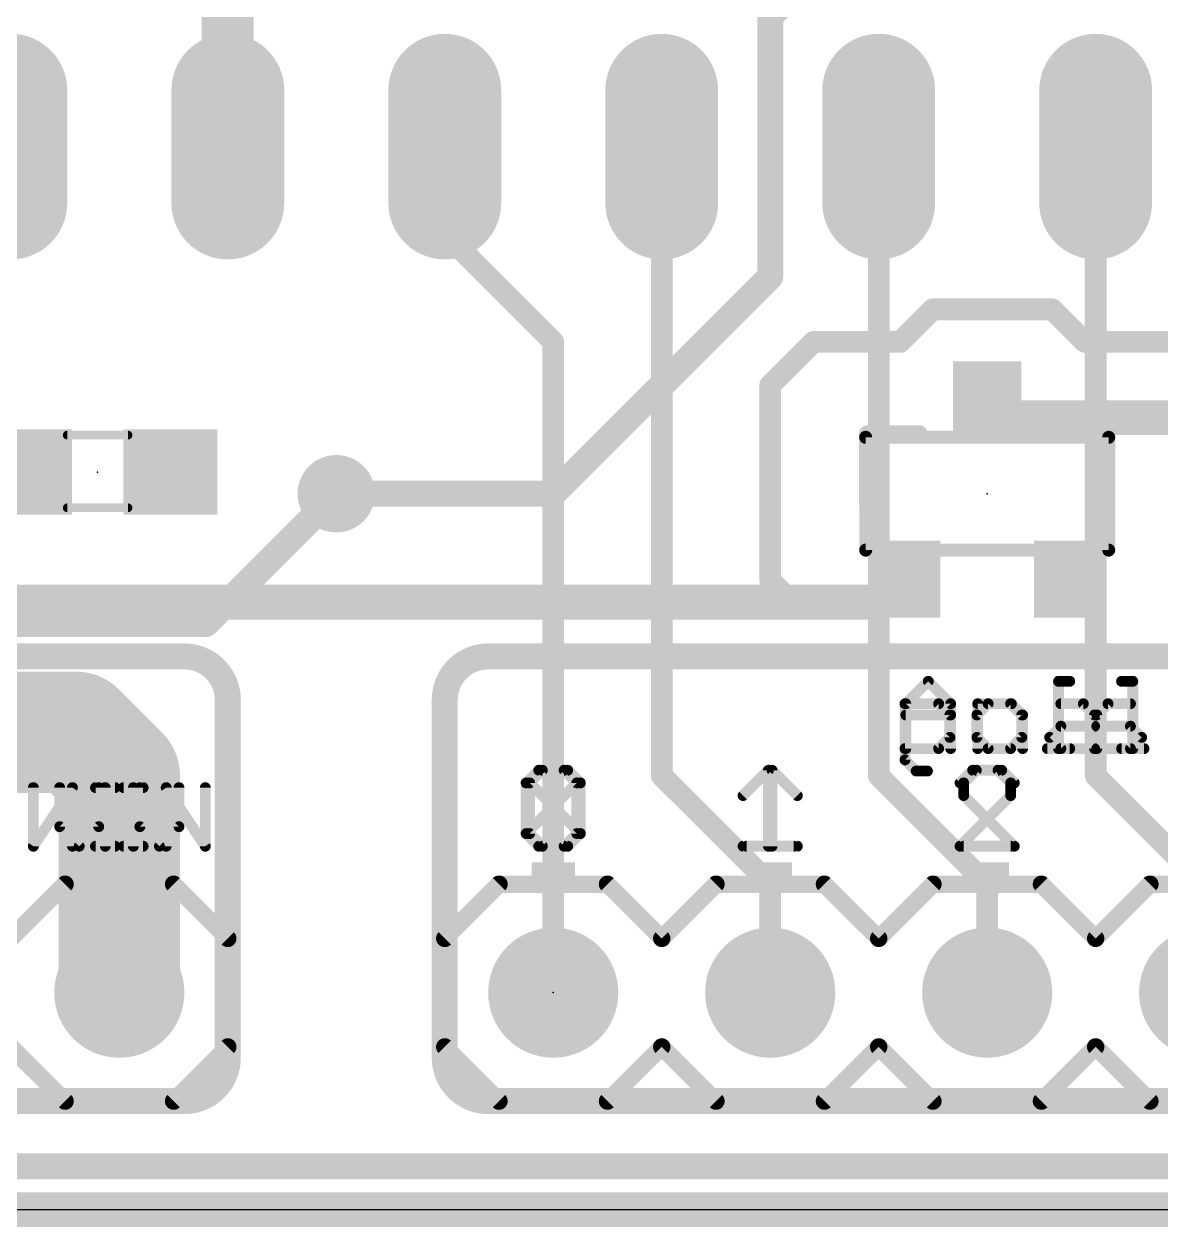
# Model space of a CAD drawing. Extents: x -0.08 to 2.71, y -0.01 to 2.11.
# Drawn here: x 1.756 to 2.28, y -0.008 to 0.547 of the extents above; entities that cross this region are included whole.
import ezdxf

# ---------------------------------------------------------------- set-up
doc = ezdxf.new("R2010")
doc.units = 0
for name, color, linetype in [('1', 14, 'CONTINUOUS'), ('16', 174, 'CONTINUOUS'), ('17', 94, 'CONTINUOUS'), ('18', 94, 'CONTINUOUS'), ('20', 178, 'CONTINUOUS'), ('21', 251, 'CONTINUOUS'), ('22', 2, 'CONTINUOUS'), ('23', 178, 'CONTINUOUS'), ('51', 54, 'CONTINUOUS')]:
    doc.layers.add(name, color=color, linetype=linetype)

# ---------------------------------------------------------------- blocks, each defined once
blk = doc.blocks.new('RECT')
blk.add_solid([(-0.5, -0.5), (0.5, -0.5), (-0.5, 0.5), (0.5, 0.5)])
blk = doc.blocks.new('LONGP100')
at = {"const_width": 1}
blk.add_lwpolyline([(-0.5, 0), (0.5, 0)], dxfattribs=at)
at = {"const_width": 0.5}
for points in [[(-0.5, 0.25, 1), (-0.5, -0.25)], [(0.5, -0.25, 1), (0.5, 0.25)]]:
    blk.add_lwpolyline(points, format="xyb", dxfattribs=at)
blk = doc.blocks.new('ROUNDP')
at = {"const_width": 0.5}
blk.add_lwpolyline([(0, -0.25, 1), (0, 0.25, 1), (0, -0.25)], format="xyb", dxfattribs=at)
blk = doc.blocks.new('ROUNDV')
at = {"const_width": 0.5}
blk.add_lwpolyline([(0, -0.25, 1), (0, 0.25, 1), (0, -0.25)], format="xyb", dxfattribs=at)

msp = doc.modelspace()

# ---------------------------------------------------------------- linework, layer by layer
at = {"layer": '1'}
for points, const_width in [([(1.85, 0.49), (1.85, 0.6)], 0.024), ([(2.1, 0.55), (2.14, 0.59)], 0.012), ([(2.1, 0.43), (2.1, 0.55)], 0.012), ([(2, 0.33), (2.1, 0.43)], 0.012), ([(2.16, 0.4), (2.175, 0.415)], 0.01), ([(2.175, 0.415), (2.23, 0.415)], 0.01), ([(2.23, 0.415), (2.245, 0.4)], 0.01), ([(2.1, 0.38), (2.12, 0.4)], 0.01), ([(2.12, 0.4), (2.16, 0.4)], 0.01), ([(2.245, 0.4), (2.47, 0.4)], 0.01), ([(2.1, 0.29), (2.1, 0.38)], 0.01), ([(2.2, 0.373307), (2.208307, 0.365)], 0.016), ([(2.208307, 0.365), (2.33, 0.365)], 0.016), ([(1.75, 0.34), (1.756535, 0.34)], 0.016), ([(1.9, 0.33), (2, 0.33)], 0.012), ([(2.11, 0.28), (2.1, 0.29)], 0.01), ([(2.151969, 0.28), (2.162598, 0.29063)], 0.016), ([(1.7, 0.28), (2.11, 0.28)], 0.016), ([(2.11, 0.28), (2.151969, 0.28)], 0.016), ([(2.5, 0), (0.1, 0)], 0.016)]:
    msp.add_lwpolyline(points, dxfattribs=dict(at, const_width=const_width))
for points, const_width in [([(2.097879, 0.552121, 1), (2.102121, 0.547879)], 0.006), ([(1.844, 0.49, 1), (1.856, 0.49)], 0.012), ([(2.097, 0.43, 1), (2.103, 0.43)], 0.006), ([(2.102121, 0.427879, 1), (2.097879, 0.432121)], 0.006), ([(2.175, 0.4175, 1), (2.175, 0.4125)], 0.005), ([(2.176768, 0.413232, 1), (2.173232, 0.416768)], 0.005), ([(2.231768, 0.416768, 1), (2.228232, 0.413232)], 0.005), ([(2.23, 0.4125, 1), (2.23, 0.4175)], 0.005), ([(2.12, 0.4025, 1), (2.12, 0.3975)], 0.005), ([(2.121768, 0.398232, 1), (2.118232, 0.401768)], 0.005), ([(2.16, 0.3975, 1), (2.16, 0.4025)], 0.005), ([(2.245, 0.4025, 1), (2.245, 0.3975)], 0.005), ([(2.158232, 0.401768, 1), (2.161768, 0.398232)], 0.005), ([(2.243232, 0.398232, 1), (2.246768, 0.401768)], 0.005), ([(2.1025, 0.38, 1), (2.0975, 0.38)], 0.005), ([(2.098232, 0.381768, 1), (2.101768, 0.378232)], 0.005), ([(2.202828, 0.376136, 1), (2.197172, 0.370479)], 0.008), ([(2.208307, 0.369, 1), (2.208307, 0.361)], 0.008), ([(2.205479, 0.362172, 1), (2.211136, 0.367828)], 0.008), ([(1.756535, 0.336, 1), (1.756535, 0.344)], 0.008), ([(1.9, 0.333, 1), (1.9, 0.327)], 0.006), ([(1.997879, 0.332121, 1), (2.002121, 0.327879)], 0.006), ([(2, 0.327, 1), (2, 0.333)], 0.006), ([(2.101768, 0.291768, 1), (2.098232, 0.288232)], 0.005), ([(2.165427, 0.287801, 1), (2.15977, 0.293458)], 0.008), ([(2.0975, 0.29, 1), (2.1025, 0.29)], 0.005), ([(2.11, 0.284, 1), (2.11, 0.276)], 0.008), ([(2.108232, 0.278232, 1), (2.111768, 0.281768)], 0.005), ([(2.11, 0.276, 1), (2.11, 0.284)], 0.008), ([(2.14914, 0.282828, 1), (2.154797, 0.277172)], 0.008), ([(2.151969, 0.276, 1), (2.151969, 0.284)], 0.008)]:
    msp.add_lwpolyline(points, format="xyb", dxfattribs=dict(at, const_width=const_width))
at = {"layer": '16'}
for points, const_width in [([(1.95, 0.45), (1.95, 0.49)], 0.01), ([(2.05, 0.2), (2.05, 0.49)], 0.01), ([(2.15, 0.2), (2.15, 0.49)], 0.01), ([(2.25, 0.2), (2.25, 0.49)], 0.01), ([(2, 0.4), (1.95, 0.45)], 0.01), ([(2, 0.1), (2, 0.4)], 0.01), ([(1.84, 0.27), (1.9, 0.33)], 0.012), ([(1.2, 0.27), (1.84, 0.27)], 0.012), ([(1.24, 0.22), (1.78, 0.22)], 0.056), ([(1.78, 0.22), (1.8, 0.2)], 0.056), ([(1.8, 0.2), (1.8, 0.1)], 0.056), ([(2.1, 0.15), (2.05, 0.2)], 0.01), ([(2.2, 0.15), (2.15, 0.2)], 0.01), ([(2.3, 0.15), (2.25, 0.2)], 0.01), ([(2.1, 0.1), (2.1, 0.15)], 0.01), ([(2.2, 0.1), (2.2, 0.15)], 0.01), ([(2.5, 0), (0.1, 0)], 0.016)]:
    msp.add_lwpolyline(points, dxfattribs=dict(at, const_width=const_width))
for points, const_width in [([(1.9525, 0.49, 1), (1.9475, 0.49)], 0.005), ([(2.0525, 0.49, 1), (2.0475, 0.49)], 0.005), ([(2.1525, 0.49, 1), (2.1475, 0.49)], 0.005), ([(2.2525, 0.49, 1), (2.2475, 0.49)], 0.005), ([(1.951768, 0.451768, 1), (1.948232, 0.448232)], 0.005), ([(1.9475, 0.45, 1), (1.9525, 0.45)], 0.005), ([(2.0025, 0.4, 1), (1.9975, 0.4)], 0.005), ([(1.998232, 0.398232, 1), (2.001768, 0.401768)], 0.005), ([(1.902121, 0.327879, 1), (1.897879, 0.332121)], 0.006), ([(1.837879, 0.272121, 1), (1.842121, 0.267879)], 0.006), ([(1.84, 0.267, 1), (1.84, 0.273)], 0.006), ([(1.789899, 0.229899, 1), (1.770101, 0.210101)], 0.028), ([(1.78, 0.206, 1), (1.78, 0.234)], 0.028), ([(1.814, 0.2, 1), (1.786, 0.2)], 0.028), ([(1.790101, 0.190101, 1), (1.809899, 0.209899)], 0.028), ([(2.051768, 0.201768, 1), (2.048232, 0.198232)], 0.005), ([(2.0475, 0.2, 1), (2.0525, 0.2)], 0.005), ([(2.151768, 0.201768, 1), (2.148232, 0.198232)], 0.005), ([(2.1475, 0.2, 1), (2.1525, 0.2)], 0.005), ([(2.251768, 0.201768, 1), (2.248232, 0.198232)], 0.005), ([(2.2475, 0.2, 1), (2.2525, 0.2)], 0.005), ([(2.1025, 0.15, 1), (2.0975, 0.15)], 0.005), ([(2.098232, 0.148232, 1), (2.101768, 0.151768)], 0.005), ([(2.2025, 0.15, 1), (2.1975, 0.15)], 0.005), ([(2.198232, 0.148232, 1), (2.201768, 0.151768)], 0.005), ([(1.786, 0.1, 1), (1.814, 0.1)], 0.028), ([(1.9975, 0.1, 1), (2.0025, 0.1)], 0.005), ([(2.0975, 0.1, 1), (2.1025, 0.1)], 0.005), ([(2.1975, 0.1, 1), (2.2025, 0.1)], 0.005)]:
    msp.add_lwpolyline(points, format="xyb", dxfattribs=dict(at, const_width=const_width))
at = {"layer": '20'}
msp.add_line((0.1, 0), (2.5, 0), dxfattribs=at)
at = {"layer": '21'}
for points, const_width in [([(2.168504, 0.357559), (2.144882, 0.357559)], 0.008), ([(2.144882, 0.357559), (2.144882, 0.326063)], 0.008), ([(2.231496, 0.357559), (2.255118, 0.357559)], 0.008), ([(2.255118, 0.357559), (2.255118, 0.326063)], 0.008), ([(1.83, 0.255), (1.27, 0.255)], 0.012), ([(2.53, 0.255), (1.97, 0.255)], 0.012), ([(2.1625, 0.233184), (2.172842, 0.243526)], 0.005), ([(2.172842, 0.243526), (2.183184, 0.233184)], 0.005), ([(2.261945, 0.243526), (2.267116, 0.243526)], 0.005), ([(2.267116, 0.243526), (2.267116, 0.2125)], 0.005), ([(1.85, 0.07), (1.85, 0.235)], 0.012), ([(1.95, 0.07), (1.95, 0.235)], 0.012), ([(2.1625, 0.2125), (2.1625, 0.233184)], 0.005), ([(2.183184, 0.233184), (2.183184, 0.2125)], 0.005), ([(2.195648, 0.2125), (2.195648, 0.233184)], 0.005), ([(2.195648, 0.233184), (2.211161, 0.233184)], 0.005), ([(2.211161, 0.233184), (2.216333, 0.228013)], 0.005), ([(2.233968, 0.233184), (2.24431, 0.233184)], 0.005), ([(2.24431, 0.233184), (2.249481, 0.228013)], 0.005), ([(2.1625, 0.228013), (2.183184, 0.228013)], 0.005), ([(2.216333, 0.228013), (2.216333, 0.2125)], 0.005), ([(2.249481, 0.228013), (2.249481, 0.2125)], 0.005), ([(2.228797, 0.217671), (2.233968, 0.222842)], 0.005), ([(2.233968, 0.222842), (2.249481, 0.222842)], 0.005), ([(2.233968, 0.2125), (2.228797, 0.217671)], 0.005), ([(2.249481, 0.2125), (2.233968, 0.2125)], 0.005), ([(2.261945, 0.2125), (2.272287, 0.2125)], 0.005), ([(1.9875, 0.196692), (1.993338, 0.20253)], 0.005), ([(1.993338, 0.20253), (2.005015, 0.20253)], 0.005), ([(2.005015, 0.20253), (2.010853, 0.196692)], 0.005), ([(2.0875, 0.190853), (2.099177, 0.20253)], 0.005), ([(2.099177, 0.20253), (2.099177, 0.1675)], 0.005), ([(2.193338, 0.20253), (2.1875, 0.196692)], 0.005), ([(2.205015, 0.20253), (2.193338, 0.20253)], 0.005), ([(2.210853, 0.196692), (2.205015, 0.20253)], 0.005), ([(1.7725, 0.194523), (1.7725, 0.176508)], 0.005), ([(1.790515, 0.176508), (1.790515, 0.194523)], 0.005), ([(1.801965, 0.194523), (1.810973, 0.194523)], 0.005), ([(1.806469, 0.1675), (1.806469, 0.194523)], 0.005), ([(1.821609, 0.1675), (1.821609, 0.194523)], 0.005), ([(1.821609, 0.194523), (1.839624, 0.1675)], 0.005), ([(1.839624, 0.1675), (1.839624, 0.194523)], 0.005), ([(1.9875, 0.173338), (1.9875, 0.196692)], 0.005), ([(1.9875, 0.173338), (2.010853, 0.196692)], 0.005), ([(2.010853, 0.196692), (2.010853, 0.173338)], 0.005), ([(2.210853, 0.190853), (2.210853, 0.196692)], 0.005), ([(2.1875, 0.1675), (2.210853, 0.190853)], 0.005), ([(1.7725, 0.176508), (1.781508, 0.1675)], 0.005), ([(1.781508, 0.1675), (1.790515, 0.176508)], 0.005), ([(1.993338, 0.1675), (1.9875, 0.173338)], 0.005), ([(2.010853, 0.173338), (2.005015, 0.1675)], 0.005), ([(1.801965, 0.1675), (1.810973, 0.1675)], 0.005), ([(2.005015, 0.1675), (1.993338, 0.1675)], 0.005), ([(2.0875, 0.1675), (2.110853, 0.1675)], 0.005), ([(2.210853, 0.1675), (2.1875, 0.1675)], 0.005), ([(1.75, 0.125), (1.775, 0.15)], 0.008), ([(1.775, 0.15), (1.825, 0.15)], 0.008), ([(1.825, 0.15), (1.85, 0.125)], 0.008), ([(1.975, 0.15), (1.95, 0.125)], 0.008), ([(1.975, 0.15), (2.025, 0.15)], 0.008), ([(2.025, 0.15), (2.05, 0.125)], 0.008), ([(2.05, 0.125), (2.075, 0.15)], 0.008), ([(2.075, 0.15), (2.125, 0.15)], 0.008), ([(2.125, 0.15), (2.15, 0.125)], 0.008), ([(2.15, 0.125), (2.175, 0.15)], 0.008), ([(2.175, 0.15), (2.225, 0.15)], 0.008), ([(2.225, 0.15), (2.25, 0.125)], 0.008), ([(2.275, 0.15), (2.25, 0.125)], 0.008), ([(2.275, 0.15), (2.325, 0.15)], 0.008), ([(1.85, 0.125), (1.85, 0.075)], 0.008), ([(1.95, 0.125), (1.95, 0.075)], 0.008), ([(1.775, 0.05), (1.75, 0.075)], 0.008), ([(1.85, 0.075), (1.825, 0.05)], 0.008), ([(1.95, 0.075), (1.975, 0.05)], 0.008), ([(2.05, 0.075), (2.025, 0.05)], 0.008), ([(2.075, 0.05), (2.05, 0.075)], 0.008), ([(2.15, 0.075), (2.125, 0.05)], 0.008), ([(2.175, 0.05), (2.15, 0.075)], 0.008), ([(2.25, 0.075), (2.225, 0.05)], 0.008), ([(2.25, 0.075), (2.275, 0.05)], 0.008), ([(1.83, 0.05), (1.27, 0.05)], 0.012), ([(2.53, 0.05), (1.97, 0.05)], 0.012), ([(1.825, 0.05), (1.775, 0.05)], 0.008), ([(2.025, 0.05), (1.975, 0.05)], 0.008), ([(2.125, 0.05), (2.075, 0.05)], 0.008), ([(2.225, 0.05), (2.175, 0.05)], 0.008), ([(2.325, 0.05), (2.275, 0.05)], 0.008), ([(2.51, 0.02), (0.1, 0.02)], 0.012)]:
    msp.add_lwpolyline(points, dxfattribs=dict(at, const_width=const_width))
for points, const_width in [([(2.144882, 0.359559, 1), (2.144882, 0.355559)], 0.004), ([(2.146882, 0.357559, 1), (2.142882, 0.357559)], 0.004), ([(2.168504, 0.355559, 1), (2.168504, 0.359559)], 0.004), ([(2.231496, 0.359559, 1), (2.231496, 0.355559)], 0.004), ([(2.257118, 0.357559, 1), (2.253118, 0.357559)], 0.004), ([(2.255118, 0.355559, 1), (2.255118, 0.359559)], 0.004), ([(2.142882, 0.326063, 1), (2.146882, 0.326063)], 0.004), ([(2.253118, 0.326063, 1), (2.257118, 0.326063)], 0.004), ([(1.85, 0.235, 0.414214), (1.83, 0.255)], 0.012), ([(1.83, 0.258, 1), (1.83, 0.252)], 0.006), ([(1.83, 0.252, 1), (1.83, 0.258)], 0.006), ([(1.97, 0.255, 0.414214), (1.95, 0.235)], 0.012), ([(1.97, 0.258, 1), (1.97, 0.252)], 0.006), ([(1.97, 0.252, 1), (1.97, 0.258)], 0.006), ([(2.173726, 0.24441, 1), (2.171958, 0.242643)], 0.0025), ([(2.173726, 0.242643, 1), (2.171958, 0.24441)], 0.0025), ([(2.261945, 0.244776, 1), (2.261945, 0.242276)], 0.0025), ([(2.268366, 0.243526, 1), (2.265866, 0.243526)], 0.0025), ([(2.267116, 0.242276, 1), (2.267116, 0.244776)], 0.0025), ([(1.853, 0.235, 1), (1.847, 0.235)], 0.006), ([(1.953, 0.235, 1), (1.947, 0.235)], 0.006), ([(1.847, 0.235, 1), (1.853, 0.235)], 0.006), ([(1.947, 0.235, 1), (1.953, 0.235)], 0.006), ([(2.16375, 0.233184, 1), (2.16125, 0.233184)], 0.0025), ([(2.161616, 0.234068, 1), (2.163384, 0.2323)], 0.0025), ([(2.184434, 0.233184, 1), (2.181934, 0.233184)], 0.0025), ([(2.1823, 0.2323, 1), (2.184068, 0.234068)], 0.0025), ([(2.196898, 0.233184, 1), (2.194398, 0.233184)], 0.0025), ([(2.195648, 0.234434, 1), (2.195648, 0.231934)], 0.0025), ([(2.212045, 0.234068, 1), (2.210278, 0.2323)], 0.0025), ([(2.211161, 0.231934, 1), (2.211161, 0.234434)], 0.0025), ([(2.233968, 0.234434, 1), (2.233968, 0.231934)], 0.0025), ([(2.245194, 0.234068, 1), (2.243426, 0.2323)], 0.0025), ([(2.24431, 0.231934, 1), (2.24431, 0.234434)], 0.0025), ([(2.1625, 0.229263, 1), (2.1625, 0.226763)], 0.0025), ([(2.183184, 0.226763, 1), (2.183184, 0.229263)], 0.0025), ([(2.217583, 0.228013, 1), (2.215083, 0.228013)], 0.0025), ([(2.215449, 0.227129, 1), (2.217216, 0.228897)], 0.0025), ([(2.250731, 0.228013, 1), (2.248231, 0.228013)], 0.0025), ([(2.248597, 0.227129, 1), (2.250365, 0.228897)], 0.0025), ([(2.233968, 0.224092, 1), (2.233968, 0.221592)], 0.0025), ([(2.234851, 0.221958, 1), (2.233084, 0.223726)], 0.0025), ([(2.249481, 0.221592, 1), (2.249481, 0.224092)], 0.0025), ([(2.22968, 0.218555, 1), (2.227913, 0.216787)], 0.0025), ([(2.227913, 0.218555, 1), (2.22968, 0.216787)], 0.0025), ([(2.16125, 0.2125, 1), (2.16375, 0.2125)], 0.0025), ([(2.181934, 0.2125, 1), (2.184434, 0.2125)], 0.0025), ([(2.194398, 0.2125, 1), (2.196898, 0.2125)], 0.0025), ([(2.215083, 0.2125, 1), (2.217583, 0.2125)], 0.0025), ([(2.233968, 0.21375, 1), (2.233968, 0.21125)], 0.0025), ([(2.233084, 0.211616, 1), (2.234851, 0.213384)], 0.0025), ([(2.248231, 0.2125, 1), (2.250731, 0.2125)], 0.0025), ([(2.249481, 0.21125, 1), (2.249481, 0.21375)], 0.0025), ([(2.261945, 0.21375, 1), (2.261945, 0.21125)], 0.0025), ([(2.265866, 0.2125, 1), (2.268366, 0.2125)], 0.0025), ([(2.272287, 0.21125, 1), (2.272287, 0.21375)], 0.0025), ([(1.993338, 0.20378, 1), (1.993338, 0.20128)], 0.0025), ([(1.994222, 0.201646, 1), (1.992454, 0.203414)], 0.0025), ([(2.005899, 0.203414, 1), (2.004131, 0.201646)], 0.0025), ([(2.005015, 0.20128, 1), (2.005015, 0.20378)], 0.0025), ([(2.100427, 0.20253, 1), (2.097927, 0.20253)], 0.0025), ([(2.10006, 0.201646, 1), (2.098293, 0.203414)], 0.0025), ([(2.193338, 0.20378, 1), (2.193338, 0.20128)], 0.0025), ([(2.194222, 0.201646, 1), (2.192454, 0.203414)], 0.0025), ([(2.205899, 0.203414, 1), (2.204131, 0.201646)], 0.0025), ([(2.205015, 0.20128, 1), (2.205015, 0.20378)], 0.0025), ([(1.77375, 0.194523, 1), (1.77125, 0.194523)], 0.0025), ([(1.791765, 0.194523, 1), (1.789265, 0.194523)], 0.0025), ([(1.801965, 0.195773, 1), (1.801965, 0.193273)], 0.0025), ([(1.807719, 0.194523, 1), (1.805219, 0.194523)], 0.0025), ([(1.810973, 0.193273, 1), (1.810973, 0.195773)], 0.0025), ([(1.822859, 0.194523, 1), (1.820359, 0.194523)], 0.0025), ([(1.822649, 0.195216, 1), (1.820569, 0.19383)], 0.0025), ([(1.840874, 0.194523, 1), (1.838374, 0.194523)], 0.0025), ([(1.98875, 0.196692, 1), (1.98625, 0.196692)], 0.0025), ([(1.986616, 0.197575, 1), (1.988384, 0.195808)], 0.0025), ([(2.012103, 0.196692, 1), (2.009603, 0.196692)], 0.0025), ([(2.011737, 0.195808, 1), (2.009969, 0.197575)], 0.0025), ([(2.009969, 0.195808, 1), (2.011737, 0.197575)], 0.0025), ([(2.186616, 0.197575, 1), (2.188384, 0.195808)], 0.0025), ([(2.212103, 0.196692, 1), (2.209603, 0.196692)], 0.0025), ([(2.209969, 0.195808, 1), (2.211737, 0.197575)], 0.0025), ([(2.086616, 0.191737, 1), (2.088384, 0.189969)], 0.0025), ([(2.209603, 0.190853, 1), (2.212103, 0.190853)], 0.0025), ([(2.211737, 0.189969, 1), (2.209969, 0.191737)], 0.0025), ([(1.773384, 0.177392, 1), (1.771616, 0.175624)], 0.0025), ([(1.77125, 0.176508, 1), (1.77375, 0.176508)], 0.0025), ([(1.789265, 0.176508, 1), (1.791765, 0.176508)], 0.0025), ([(1.791399, 0.175624, 1), (1.789632, 0.177392)], 0.0025), ([(1.988384, 0.174222, 1), (1.986616, 0.172454)], 0.0025), ([(1.986616, 0.174222, 1), (1.988384, 0.172454)], 0.0025), ([(1.98625, 0.173338, 1), (1.98875, 0.173338)], 0.0025), ([(2.009603, 0.173338, 1), (2.012103, 0.173338)], 0.0025), ([(2.011737, 0.172454, 1), (2.009969, 0.174222)], 0.0025), ([(1.780624, 0.168384, 1), (1.782392, 0.166616)], 0.0025), ([(1.780624, 0.166616, 1), (1.782392, 0.168384)], 0.0025), ([(1.801965, 0.16875, 1), (1.801965, 0.16625)], 0.0025), ([(1.805219, 0.1675, 1), (1.807719, 0.1675)], 0.0025), ([(1.810973, 0.16625, 1), (1.810973, 0.16875)], 0.0025), ([(1.820359, 0.1675, 1), (1.822859, 0.1675)], 0.0025), ([(1.838374, 0.1675, 1), (1.840874, 0.1675)], 0.0025), ([(1.838584, 0.166807, 1), (1.840664, 0.168193)], 0.0025), ([(1.993338, 0.16875, 1), (1.993338, 0.16625)], 0.0025), ([(1.992454, 0.166616, 1), (1.994222, 0.168384)], 0.0025), ([(2.004131, 0.168384, 1), (2.005899, 0.166616)], 0.0025), ([(2.005015, 0.16625, 1), (2.005015, 0.16875)], 0.0025), ([(2.0875, 0.16875, 1), (2.0875, 0.16625)], 0.0025), ([(2.097927, 0.1675, 1), (2.100427, 0.1675)], 0.0025), ([(2.110853, 0.16625, 1), (2.110853, 0.16875)], 0.0025), ([(2.1875, 0.16875, 1), (2.1875, 0.16625)], 0.0025), ([(2.186616, 0.168384, 1), (2.188384, 0.166616)], 0.0025), ([(2.210853, 0.16625, 1), (2.210853, 0.16875)], 0.0025), ([(1.775, 0.152, 1), (1.775, 0.148)], 0.004), ([(1.776414, 0.148586, 1), (1.773586, 0.151414)], 0.004), ([(1.826414, 0.151414, 1), (1.823586, 0.148586)], 0.004), ([(1.825, 0.148, 1), (1.825, 0.152)], 0.004), ([(1.975, 0.152, 1), (1.975, 0.148)], 0.004), ([(1.976414, 0.148586, 1), (1.973586, 0.151414)], 0.004), ([(2.026414, 0.151414, 1), (2.023586, 0.148586)], 0.004), ([(2.025, 0.148, 1), (2.025, 0.152)], 0.004), ([(2.075, 0.152, 1), (2.075, 0.148)], 0.004), ([(2.076414, 0.148586, 1), (2.073586, 0.151414)], 0.004), ([(2.126414, 0.151414, 1), (2.123586, 0.148586)], 0.004), ([(2.125, 0.148, 1), (2.125, 0.152)], 0.004), ([(2.175, 0.152, 1), (2.175, 0.148)], 0.004), ([(2.176414, 0.148586, 1), (2.173586, 0.151414)], 0.004), ([(2.226414, 0.151414, 1), (2.223586, 0.148586)], 0.004), ([(2.225, 0.148, 1), (2.225, 0.152)], 0.004), ([(2.275, 0.152, 1), (2.275, 0.148)], 0.004), ([(2.276414, 0.148586, 1), (2.273586, 0.151414)], 0.004), ([(1.852, 0.125, 1), (1.848, 0.125)], 0.004), ([(1.848586, 0.123586, 1), (1.851414, 0.126414)], 0.004), ([(1.952, 0.125, 1), (1.948, 0.125)], 0.004), ([(1.948586, 0.126414, 1), (1.951414, 0.123586)], 0.004), ([(2.048586, 0.126414, 1), (2.051414, 0.123586)], 0.004), ([(2.048586, 0.123586, 1), (2.051414, 0.126414)], 0.004), ([(2.148586, 0.126414, 1), (2.151414, 0.123586)], 0.004), ([(2.148586, 0.123586, 1), (2.151414, 0.126414)], 0.004), ([(2.248586, 0.126414, 1), (2.251414, 0.123586)], 0.004), ([(2.248586, 0.123586, 1), (2.251414, 0.126414)], 0.004), ([(1.851414, 0.073586, 1), (1.848586, 0.076414)], 0.004), ([(1.951414, 0.076414, 1), (1.948586, 0.073586)], 0.004), ([(2.051414, 0.076414, 1), (2.048586, 0.073586)], 0.004), ([(2.051414, 0.073586, 1), (2.048586, 0.076414)], 0.004), ([(2.151414, 0.076414, 1), (2.148586, 0.073586)], 0.004), ([(2.151414, 0.073586, 1), (2.148586, 0.076414)], 0.004), ([(2.251414, 0.076414, 1), (2.248586, 0.073586)], 0.004), ([(2.251414, 0.073586, 1), (2.248586, 0.076414)], 0.004), ([(1.83, 0.05, 0.414214), (1.85, 0.07)], 0.012), ([(1.853, 0.07, 1), (1.847, 0.07)], 0.006), ([(1.847, 0.07, 1), (1.853, 0.07)], 0.006), ([(1.848, 0.075, 1), (1.852, 0.075)], 0.004), ([(1.95, 0.07, 0.414214), (1.97, 0.05)], 0.012), ([(1.953, 0.07, 1), (1.947, 0.07)], 0.006), ([(1.947, 0.07, 1), (1.953, 0.07)], 0.006), ([(1.948, 0.075, 1), (1.952, 0.075)], 0.004), ([(1.83, 0.053, 1), (1.83, 0.047)], 0.006), ([(1.83, 0.047, 1), (1.83, 0.053)], 0.006), ([(1.97, 0.053, 1), (1.97, 0.047)], 0.006), ([(1.97, 0.047, 1), (1.97, 0.053)], 0.006), ([(1.775, 0.052, 1), (1.775, 0.048)], 0.004), ([(1.773586, 0.048586, 1), (1.776414, 0.051414)], 0.004), ([(1.823586, 0.051414, 1), (1.826414, 0.048586)], 0.004), ([(1.825, 0.048, 1), (1.825, 0.052)], 0.004), ([(1.975, 0.052, 1), (1.975, 0.048)], 0.004), ([(1.973586, 0.048586, 1), (1.976414, 0.051414)], 0.004), ([(2.023586, 0.051414, 1), (2.026414, 0.048586)], 0.004), ([(2.025, 0.048, 1), (2.025, 0.052)], 0.004), ([(2.075, 0.052, 1), (2.075, 0.048)], 0.004), ([(2.073586, 0.048586, 1), (2.076414, 0.051414)], 0.004), ([(2.123586, 0.051414, 1), (2.126414, 0.048586)], 0.004), ([(2.125, 0.048, 1), (2.125, 0.052)], 0.004), ([(2.175, 0.052, 1), (2.175, 0.048)], 0.004), ([(2.173586, 0.048586, 1), (2.176414, 0.051414)], 0.004), ([(2.223586, 0.051414, 1), (2.226414, 0.048586)], 0.004), ([(2.225, 0.048, 1), (2.225, 0.052)], 0.004), ([(2.275, 0.052, 1), (2.275, 0.048)], 0.004), ([(2.273586, 0.048586, 1), (2.276414, 0.051414)], 0.004)]:
    msp.add_lwpolyline(points, format="xyb", dxfattribs=dict(at, const_width=const_width))
at = {"layer": '22'}
for points, const_width in [([(1.27, 0.255), (1.83, 0.255)], 0.012), ([(1.97, 0.255), (2.53, 0.255)], 0.012), ([(2.238055, 0.243526), (2.232884, 0.243526)], 0.005), ([(2.232884, 0.243526), (2.232884, 0.2125)], 0.005), ([(1.85, 0.07), (1.85, 0.235)], 0.012), ([(1.95, 0.07), (1.95, 0.235)], 0.012), ([(2.162124, 0.207329), (2.162124, 0.233184)], 0.005), ([(2.162124, 0.233184), (2.177637, 0.233184)], 0.005), ([(2.177637, 0.233184), (2.182808, 0.228013)], 0.005), ([(2.195272, 0.228013), (2.200443, 0.233184)], 0.005), ([(2.200443, 0.233184), (2.210785, 0.233184)], 0.005), ([(2.210785, 0.233184), (2.215956, 0.228013)], 0.005), ([(2.25569, 0.233184), (2.250519, 0.228013)], 0.005), ([(2.266032, 0.233184), (2.25569, 0.233184)], 0.005), ([(2.182808, 0.228013), (2.182808, 0.217671)], 0.005), ([(2.195272, 0.217671), (2.195272, 0.228013)], 0.005), ([(2.215956, 0.228013), (2.215956, 0.217671)], 0.005), ([(2.250519, 0.228013), (2.250519, 0.2125)], 0.005), ([(2.266032, 0.222842), (2.250519, 0.222842)], 0.005), ([(2.271203, 0.217671), (2.266032, 0.222842)], 0.005), ([(2.182808, 0.217671), (2.177637, 0.2125)], 0.005), ([(2.200443, 0.2125), (2.195272, 0.217671)], 0.005), ([(2.215956, 0.217671), (2.210785, 0.2125)], 0.005), ([(2.266032, 0.2125), (2.271203, 0.217671)], 0.005), ([(2.177637, 0.2125), (2.162124, 0.2125)], 0.005), ([(2.210785, 0.2125), (2.200443, 0.2125)], 0.005), ([(2.238055, 0.2125), (2.227713, 0.2125)], 0.005), ([(2.250519, 0.2125), (2.266032, 0.2125)], 0.005), ([(2.167295, 0.202158), (2.162124, 0.207329)], 0.005), ([(1.994985, 0.20253), (1.989147, 0.196692)], 0.005), ([(2.006662, 0.20253), (1.994985, 0.20253)], 0.005), ([(2.0125, 0.196692), (2.006662, 0.20253)], 0.005), ([(2.1125, 0.190853), (2.100823, 0.20253)], 0.005), ([(2.100823, 0.20253), (2.100823, 0.1675)], 0.005), ([(2.172466, 0.202158), (2.167295, 0.202158)], 0.005), ([(2.189147, 0.196692), (2.194985, 0.20253)], 0.005), ([(2.194985, 0.20253), (2.206662, 0.20253)], 0.005), ([(2.206662, 0.20253), (2.2125, 0.196692)], 0.005), ([(1.778391, 0.194523), (1.760376, 0.1675)], 0.005), ([(1.760376, 0.1675), (1.760376, 0.194523)], 0.005), ([(1.778391, 0.1675), (1.778391, 0.194523)], 0.005), ([(1.798035, 0.194523), (1.789027, 0.194523)], 0.005), ([(1.793531, 0.1675), (1.793531, 0.194523)], 0.005), ([(1.809485, 0.176508), (1.809485, 0.194523)], 0.005), ([(1.8275, 0.194523), (1.8275, 0.176508)], 0.005), ([(1.989147, 0.196692), (1.989147, 0.173338)], 0.005), ([(2.0125, 0.173338), (1.989147, 0.196692)], 0.005), ([(2.0125, 0.173338), (2.0125, 0.196692)], 0.005), ([(2.189147, 0.190853), (2.189147, 0.196692)], 0.005), ([(2.2125, 0.1675), (2.189147, 0.190853)], 0.005), ([(1.818492, 0.1675), (1.809485, 0.176508)], 0.005), ([(1.8275, 0.176508), (1.818492, 0.1675)], 0.005), ([(1.989147, 0.173338), (1.994985, 0.1675)], 0.005), ([(2.006662, 0.1675), (2.0125, 0.173338)], 0.005), ([(1.798035, 0.1675), (1.789027, 0.1675)], 0.005), ([(1.994985, 0.1675), (2.006662, 0.1675)], 0.005), ([(2.1125, 0.1675), (2.089147, 0.1675)], 0.005), ([(2.189147, 0.1675), (2.2125, 0.1675)], 0.005), ([(1.775, 0.15), (1.75, 0.125)], 0.008), ([(1.825, 0.15), (1.775, 0.15)], 0.008), ([(1.85, 0.125), (1.825, 0.15)], 0.008), ([(1.975, 0.15), (1.95, 0.125)], 0.008), ([(2.025, 0.15), (1.975, 0.15)], 0.008), ([(2.05, 0.125), (2.025, 0.15)], 0.008), ([(2.075, 0.15), (2.05, 0.125)], 0.008), ([(2.125, 0.15), (2.075, 0.15)], 0.008), ([(2.15, 0.125), (2.125, 0.15)], 0.008), ([(2.175, 0.15), (2.15, 0.125)], 0.008), ([(2.225, 0.15), (2.175, 0.15)], 0.008), ([(2.25, 0.125), (2.225, 0.15)], 0.008), ([(2.275, 0.15), (2.25, 0.125)], 0.008), ([(2.325, 0.15), (2.275, 0.15)], 0.008), ([(1.85, 0.075), (1.85, 0.125)], 0.008), ([(1.95, 0.125), (1.95, 0.075)], 0.008), ([(1.75, 0.075), (1.775, 0.05)], 0.008), ([(1.825, 0.05), (1.85, 0.075)], 0.008), ([(1.95, 0.075), (1.975, 0.05)], 0.008), ([(2.025, 0.05), (2.05, 0.075)], 0.008), ([(2.05, 0.075), (2.075, 0.05)], 0.008), ([(2.125, 0.05), (2.15, 0.075)], 0.008), ([(2.15, 0.075), (2.175, 0.05)], 0.008), ([(2.225, 0.05), (2.25, 0.075)], 0.008), ([(2.25, 0.075), (2.275, 0.05)], 0.008), ([(1.27, 0.05), (1.83, 0.05)], 0.012), ([(1.97, 0.05), (2.53, 0.05)], 0.012), ([(1.775, 0.05), (1.825, 0.05)], 0.008), ([(1.975, 0.05), (2.025, 0.05)], 0.008), ([(2.075, 0.05), (2.125, 0.05)], 0.008), ([(2.175, 0.05), (2.225, 0.05)], 0.008), ([(2.275, 0.05), (2.325, 0.05)], 0.008)]:
    msp.add_lwpolyline(points, dxfattribs=dict(at, const_width=const_width))
for points, const_width in [([(1.85, 0.235, 0.414214), (1.83, 0.255)], 0.012), ([(1.83, 0.258, 1), (1.83, 0.252)], 0.006), ([(1.83, 0.252, 1), (1.83, 0.258)], 0.006), ([(1.97, 0.255, 0.414214), (1.95, 0.235)], 0.012), ([(1.97, 0.258, 1), (1.97, 0.252)], 0.006), ([(1.97, 0.252, 1), (1.97, 0.258)], 0.006), ([(2.232884, 0.244776, 1), (2.232884, 0.242276)], 0.0025), ([(2.234134, 0.243526, 1), (2.231634, 0.243526)], 0.0025), ([(2.238055, 0.242276, 1), (2.238055, 0.244776)], 0.0025), ([(1.853, 0.235, 1), (1.847, 0.235)], 0.006), ([(1.953, 0.235, 1), (1.947, 0.235)], 0.006), ([(1.847, 0.235, 1), (1.853, 0.235)], 0.006), ([(1.947, 0.235, 1), (1.953, 0.235)], 0.006), ([(2.163374, 0.233184, 1), (2.160874, 0.233184)], 0.0025), ([(2.162124, 0.234434, 1), (2.162124, 0.231934)], 0.0025), ([(2.178521, 0.234068, 1), (2.176753, 0.2323)], 0.0025), ([(2.177637, 0.231934, 1), (2.177637, 0.234434)], 0.0025), ([(2.200443, 0.234434, 1), (2.200443, 0.231934)], 0.0025), ([(2.201327, 0.2323, 1), (2.199559, 0.234068)], 0.0025), ([(2.211669, 0.234068, 1), (2.209902, 0.2323)], 0.0025), ([(2.210785, 0.231934, 1), (2.210785, 0.234434)], 0.0025), ([(2.25569, 0.234434, 1), (2.25569, 0.231934)], 0.0025), ([(2.256574, 0.2323, 1), (2.254806, 0.234068)], 0.0025), ([(2.266032, 0.231934, 1), (2.266032, 0.234434)], 0.0025), ([(2.184058, 0.228013, 1), (2.181558, 0.228013)], 0.0025), ([(2.181924, 0.227129, 1), (2.183692, 0.228897)], 0.0025), ([(2.196522, 0.228013, 1), (2.194022, 0.228013)], 0.0025), ([(2.194388, 0.228897, 1), (2.196156, 0.227129)], 0.0025), ([(2.217206, 0.228013, 1), (2.214706, 0.228013)], 0.0025), ([(2.215073, 0.227129, 1), (2.21684, 0.228897)], 0.0025), ([(2.251769, 0.228013, 1), (2.249269, 0.228013)], 0.0025), ([(2.249635, 0.228897, 1), (2.251403, 0.227129)], 0.0025), ([(2.250519, 0.224092, 1), (2.250519, 0.221592)], 0.0025), ([(2.266916, 0.223726, 1), (2.265149, 0.221958)], 0.0025), ([(2.266032, 0.221592, 1), (2.266032, 0.224092)], 0.0025), ([(2.181558, 0.217671, 1), (2.184058, 0.217671)], 0.0025), ([(2.183692, 0.216787, 1), (2.181924, 0.218555)], 0.0025), ([(2.196156, 0.218555, 1), (2.194388, 0.216787)], 0.0025), ([(2.194022, 0.217671, 1), (2.196522, 0.217671)], 0.0025), ([(2.214706, 0.217671, 1), (2.217206, 0.217671)], 0.0025), ([(2.21684, 0.216787, 1), (2.215073, 0.218555)], 0.0025), ([(2.272087, 0.216787, 1), (2.27032, 0.218555)], 0.0025), ([(2.27032, 0.216787, 1), (2.272087, 0.218555)], 0.0025), ([(2.162124, 0.21375, 1), (2.162124, 0.21125)], 0.0025), ([(2.176753, 0.213384, 1), (2.178521, 0.211616)], 0.0025), ([(2.177637, 0.21125, 1), (2.177637, 0.21375)], 0.0025), ([(2.200443, 0.21375, 1), (2.200443, 0.21125)], 0.0025), ([(2.199559, 0.211616, 1), (2.201327, 0.213384)], 0.0025), ([(2.209902, 0.213384, 1), (2.211669, 0.211616)], 0.0025), ([(2.210785, 0.21125, 1), (2.210785, 0.21375)], 0.0025), ([(2.227713, 0.21375, 1), (2.227713, 0.21125)], 0.0025), ([(2.231634, 0.2125, 1), (2.234134, 0.2125)], 0.0025), ([(2.238055, 0.21125, 1), (2.238055, 0.21375)], 0.0025), ([(2.250519, 0.21375, 1), (2.250519, 0.21125)], 0.0025), ([(2.249269, 0.2125, 1), (2.251769, 0.2125)], 0.0025), ([(2.265149, 0.213384, 1), (2.266916, 0.211616)], 0.0025), ([(2.266032, 0.21125, 1), (2.266032, 0.21375)], 0.0025), ([(2.163008, 0.208213, 1), (2.16124, 0.206445)], 0.0025), ([(2.160874, 0.207329, 1), (2.163374, 0.207329)], 0.0025), ([(1.994985, 0.20378, 1), (1.994985, 0.20128)], 0.0025), ([(1.995869, 0.201646, 1), (1.994101, 0.203414)], 0.0025), ([(2.007546, 0.203414, 1), (2.005778, 0.201646)], 0.0025), ([(2.006662, 0.20128, 1), (2.006662, 0.20378)], 0.0025), ([(2.102073, 0.20253, 1), (2.099573, 0.20253)], 0.0025), ([(2.101707, 0.203414, 1), (2.09994, 0.201646)], 0.0025), ([(2.167295, 0.203408, 1), (2.167295, 0.200908)], 0.0025), ([(2.166411, 0.201274, 1), (2.168179, 0.203042)], 0.0025), ([(2.172466, 0.200908, 1), (2.172466, 0.203408)], 0.0025), ([(2.194985, 0.20378, 1), (2.194985, 0.20128)], 0.0025), ([(2.195869, 0.201646, 1), (2.194101, 0.203414)], 0.0025), ([(2.207546, 0.203414, 1), (2.205778, 0.201646)], 0.0025), ([(2.206662, 0.20128, 1), (2.206662, 0.20378)], 0.0025), ([(1.761626, 0.194523, 1), (1.759126, 0.194523)], 0.0025), ([(1.779641, 0.194523, 1), (1.777141, 0.194523)], 0.0025), ([(1.779431, 0.19383, 1), (1.777351, 0.195216)], 0.0025), ([(1.789027, 0.195773, 1), (1.789027, 0.193273)], 0.0025), ([(1.794781, 0.194523, 1), (1.792281, 0.194523)], 0.0025), ([(1.798035, 0.193273, 1), (1.798035, 0.195773)], 0.0025), ([(1.810735, 0.194523, 1), (1.808235, 0.194523)], 0.0025), ([(1.82875, 0.194523, 1), (1.82625, 0.194523)], 0.0025), ([(1.990397, 0.196692, 1), (1.987897, 0.196692)], 0.0025), ([(1.990031, 0.197575, 1), (1.988263, 0.195808)], 0.0025), ([(1.988263, 0.197575, 1), (1.990031, 0.195808)], 0.0025), ([(2.01375, 0.196692, 1), (2.01125, 0.196692)], 0.0025), ([(2.011616, 0.195808, 1), (2.013384, 0.197575)], 0.0025), ([(2.190397, 0.196692, 1), (2.187897, 0.196692)], 0.0025), ([(2.188263, 0.197575, 1), (2.190031, 0.195808)], 0.0025), ([(2.211616, 0.195808, 1), (2.213384, 0.197575)], 0.0025), ([(2.111616, 0.189969, 1), (2.113384, 0.191737)], 0.0025), ([(2.190031, 0.191737, 1), (2.188263, 0.189969)], 0.0025), ([(2.187897, 0.190853, 1), (2.190397, 0.190853)], 0.0025), ([(1.810368, 0.177392, 1), (1.808601, 0.175624)], 0.0025), ([(1.808235, 0.176508, 1), (1.810735, 0.176508)], 0.0025), ([(1.82625, 0.176508, 1), (1.82875, 0.176508)], 0.0025), ([(1.828384, 0.175624, 1), (1.826616, 0.177392)], 0.0025), ([(1.990031, 0.174222, 1), (1.988263, 0.172454)], 0.0025), ([(1.987897, 0.173338, 1), (1.990397, 0.173338)], 0.0025), ([(2.01125, 0.173338, 1), (2.01375, 0.173338)], 0.0025), ([(2.013384, 0.172454, 1), (2.011616, 0.174222)], 0.0025), ([(2.011616, 0.172454, 1), (2.013384, 0.174222)], 0.0025), ([(1.759336, 0.168193, 1), (1.761416, 0.166807)], 0.0025), ([(1.759126, 0.1675, 1), (1.761626, 0.1675)], 0.0025), ([(1.777141, 0.1675, 1), (1.779641, 0.1675)], 0.0025), ([(1.789027, 0.16875, 1), (1.789027, 0.16625)], 0.0025), ([(1.792281, 0.1675, 1), (1.794781, 0.1675)], 0.0025), ([(1.798035, 0.16625, 1), (1.798035, 0.16875)], 0.0025), ([(1.817608, 0.168384, 1), (1.819376, 0.166616)], 0.0025), ([(1.817608, 0.166616, 1), (1.819376, 0.168384)], 0.0025), ([(1.994985, 0.16875, 1), (1.994985, 0.16625)], 0.0025), ([(1.994101, 0.166616, 1), (1.995869, 0.168384)], 0.0025), ([(2.005778, 0.168384, 1), (2.007546, 0.166616)], 0.0025), ([(2.006662, 0.16625, 1), (2.006662, 0.16875)], 0.0025), ([(2.089147, 0.16875, 1), (2.089147, 0.16625)], 0.0025), ([(2.099573, 0.1675, 1), (2.102073, 0.1675)], 0.0025), ([(2.1125, 0.16625, 1), (2.1125, 0.16875)], 0.0025), ([(2.189147, 0.16875, 1), (2.189147, 0.16625)], 0.0025), ([(2.211616, 0.166616, 1), (2.213384, 0.168384)], 0.0025), ([(2.2125, 0.16625, 1), (2.2125, 0.16875)], 0.0025), ([(1.775, 0.152, 1), (1.775, 0.148)], 0.004), ([(1.776414, 0.148586, 1), (1.773586, 0.151414)], 0.004), ([(1.826414, 0.151414, 1), (1.823586, 0.148586)], 0.004), ([(1.825, 0.148, 1), (1.825, 0.152)], 0.004), ([(1.975, 0.152, 1), (1.975, 0.148)], 0.004), ([(1.976414, 0.148586, 1), (1.973586, 0.151414)], 0.004), ([(2.026414, 0.151414, 1), (2.023586, 0.148586)], 0.004), ([(2.025, 0.148, 1), (2.025, 0.152)], 0.004), ([(2.075, 0.152, 1), (2.075, 0.148)], 0.004), ([(2.076414, 0.148586, 1), (2.073586, 0.151414)], 0.004), ([(2.126414, 0.151414, 1), (2.123586, 0.148586)], 0.004), ([(2.125, 0.148, 1), (2.125, 0.152)], 0.004), ([(2.175, 0.152, 1), (2.175, 0.148)], 0.004), ([(2.176414, 0.148586, 1), (2.173586, 0.151414)], 0.004), ([(2.226414, 0.151414, 1), (2.223586, 0.148586)], 0.004), ([(2.225, 0.148, 1), (2.225, 0.152)], 0.004), ([(2.275, 0.152, 1), (2.275, 0.148)], 0.004), ([(2.276414, 0.148586, 1), (2.273586, 0.151414)], 0.004), ([(1.852, 0.125, 1), (1.848, 0.125)], 0.004), ([(1.848586, 0.123586, 1), (1.851414, 0.126414)], 0.004), ([(1.952, 0.125, 1), (1.948, 0.125)], 0.004), ([(1.948586, 0.126414, 1), (1.951414, 0.123586)], 0.004), ([(2.048586, 0.126414, 1), (2.051414, 0.123586)], 0.004), ([(2.048586, 0.123586, 1), (2.051414, 0.126414)], 0.004), ([(2.148586, 0.126414, 1), (2.151414, 0.123586)], 0.004), ([(2.148586, 0.123586, 1), (2.151414, 0.126414)], 0.004), ([(2.248586, 0.126414, 1), (2.251414, 0.123586)], 0.004), ([(2.248586, 0.123586, 1), (2.251414, 0.126414)], 0.004), ([(1.851414, 0.073586, 1), (1.848586, 0.076414)], 0.004), ([(1.951414, 0.076414, 1), (1.948586, 0.073586)], 0.004), ([(2.051414, 0.076414, 1), (2.048586, 0.073586)], 0.004), ([(2.051414, 0.073586, 1), (2.048586, 0.076414)], 0.004), ([(2.151414, 0.076414, 1), (2.148586, 0.073586)], 0.004), ([(2.151414, 0.073586, 1), (2.148586, 0.076414)], 0.004), ([(2.251414, 0.076414, 1), (2.248586, 0.073586)], 0.004), ([(2.251414, 0.073586, 1), (2.248586, 0.076414)], 0.004), ([(1.83, 0.05, 0.414214), (1.85, 0.07)], 0.012), ([(1.853, 0.07, 1), (1.847, 0.07)], 0.006), ([(1.847, 0.07, 1), (1.853, 0.07)], 0.006), ([(1.848, 0.075, 1), (1.852, 0.075)], 0.004), ([(1.95, 0.07, 0.414214), (1.97, 0.05)], 0.012), ([(1.953, 0.07, 1), (1.947, 0.07)], 0.006), ([(1.947, 0.07, 1), (1.953, 0.07)], 0.006), ([(1.948, 0.075, 1), (1.952, 0.075)], 0.004), ([(1.83, 0.053, 1), (1.83, 0.047)], 0.006), ([(1.83, 0.047, 1), (1.83, 0.053)], 0.006), ([(1.97, 0.053, 1), (1.97, 0.047)], 0.006), ([(1.97, 0.047, 1), (1.97, 0.053)], 0.006), ([(1.775, 0.052, 1), (1.775, 0.048)], 0.004), ([(1.773586, 0.048586, 1), (1.776414, 0.051414)], 0.004), ([(1.823586, 0.051414, 1), (1.826414, 0.048586)], 0.004), ([(1.825, 0.048, 1), (1.825, 0.052)], 0.004), ([(1.975, 0.052, 1), (1.975, 0.048)], 0.004), ([(1.973586, 0.048586, 1), (1.976414, 0.051414)], 0.004), ([(2.023586, 0.051414, 1), (2.026414, 0.048586)], 0.004), ([(2.025, 0.048, 1), (2.025, 0.052)], 0.004), ([(2.075, 0.052, 1), (2.075, 0.048)], 0.004), ([(2.073586, 0.048586, 1), (2.076414, 0.051414)], 0.004), ([(2.123586, 0.051414, 1), (2.126414, 0.048586)], 0.004), ([(2.125, 0.048, 1), (2.125, 0.052)], 0.004), ([(2.175, 0.052, 1), (2.175, 0.048)], 0.004), ([(2.173586, 0.048586, 1), (2.176414, 0.051414)], 0.004), ([(2.223586, 0.051414, 1), (2.226414, 0.048586)], 0.004), ([(2.225, 0.048, 1), (2.225, 0.052)], 0.004), ([(2.275, 0.052, 1), (2.275, 0.048)], 0.004), ([(2.273586, 0.048586, 1), (2.276414, 0.051414)], 0.004)]:
    msp.add_lwpolyline(points, format="xyb", dxfattribs=dict(at, const_width=const_width))
at = {"layer": '23'}
for p in [(1.79, 0.34), (2.2, 0.33), (2, 0.1)]:
    msp.add_point(p, dxfattribs=at)
at = {"layer": '51'}
for points, const_width in [([(1.775984, 0.357008), (1.804016, 0.357008)], 0.004), ([(2.144, 0.304), (2.144, 0.356)], 0.006), ([(2.144, 0.356), (2.256, 0.356)], 0.006), ([(2.256, 0.356), (2.256, 0.304)], 0.006), ([(1.775984, 0.323504), (1.804016, 0.323504)], 0.004), ([(2.256, 0.304), (2.144, 0.304)], 0.006)]:
    msp.add_lwpolyline(points, dxfattribs=dict(at, const_width=const_width))
for points, const_width in [([(1.775984, 0.358008, 1), (1.775984, 0.356008)], 0.002), ([(1.804016, 0.356008, 1), (1.804016, 0.358008)], 0.002), ([(2.1455, 0.356, 1), (2.1425, 0.356)], 0.003), ([(2.144, 0.3575, 1), (2.144, 0.3545)], 0.003), ([(2.2575, 0.356, 1), (2.2545, 0.356)], 0.003), ([(2.256, 0.3545, 1), (2.256, 0.3575)], 0.003), ([(1.775984, 0.324504, 1), (1.775984, 0.322504)], 0.002), ([(1.804016, 0.322504, 1), (1.804016, 0.324504)], 0.002), ([(2.144, 0.3055, 1), (2.144, 0.3025)], 0.003), ([(2.1425, 0.304, 1), (2.1455, 0.304)], 0.003), ([(2.2545, 0.304, 1), (2.2575, 0.304)], 0.003), ([(2.256, 0.3025, 1), (2.256, 0.3055)], 0.003)]:
    msp.add_lwpolyline(points, format="xyb", dxfattribs=dict(at, const_width=const_width))

# ---------------------------------------------------------------- block references
at = {"layer": '1'}
for p, xscale, yscale in [((2.2, 0.373307), 0.031496, 0.035433), ((1.756535, 0.34), 0.043307, 0.03937), ((1.823465, 0.34), 0.043307, 0.03937), ((2.162598, 0.29063), 0.031496, 0.035433), ((2.237402, 0.29063), 0.031496, 0.035433)]:
    msp.add_blockref('RECT', p, dxfattribs=dict(at, xscale=xscale, yscale=yscale))
at = {"layer": '17'}
for name, p, xscale, yscale, rotation in [('LONGP100', (1.75, 0.49), 0.052, 0.052, 270), ('LONGP100', (1.75, 0.49), 0.052, 0.052, 270), ('LONGP100', (1.85, 0.49), 0.052, 0.052, 270), ('LONGP100', (1.85, 0.49), 0.052, 0.052, 270), ('LONGP100', (1.95, 0.49), 0.052, 0.052, 270), ('LONGP100', (1.95, 0.49), 0.052, 0.052, 270), ('LONGP100', (2.05, 0.49), 0.052, 0.052, 270), ('LONGP100', (2.05, 0.49), 0.052, 0.052, 270), ('LONGP100', (2.15, 0.49), 0.052, 0.052, 270), ('LONGP100', (2.15, 0.49), 0.052, 0.052, 270), ('LONGP100', (2.25, 0.49), 0.052, 0.052, 270), ('LONGP100', (2.25, 0.49), 0.052, 0.052, 270), ('ROUNDP', (1.8, 0.1), 0.06, 0.06, 90), ('ROUNDP', (1.8, 0.1), 0.06, 0.06, 90), ('ROUNDP', (2, 0.1), 0.06, 0.06, 90), ('ROUNDP', (2, 0.1), 0.06, 0.06, 90), ('ROUNDP', (2.1, 0.1), 0.06, 0.06, 90), ('ROUNDP', (2.1, 0.1), 0.06, 0.06, 90), ('ROUNDP', (2.2, 0.1), 0.06, 0.06, 90), ('ROUNDP', (2.2, 0.1), 0.06, 0.06, 90), ('ROUNDP', (2.3, 0.1), 0.06, 0.06, 90), ('ROUNDP', (2.3, 0.1), 0.06, 0.06, 90)]:
    msp.add_blockref(name, p, dxfattribs=dict(at, xscale=xscale, yscale=yscale, rotation=rotation))
at = {"layer": '18', "xscale": 0.035685, "yscale": 0.035685}
msp.add_blockref('ROUNDV', (1.9, 0.33), dxfattribs=at)
msp.add_blockref('ROUNDV', (1.9, 0.33), dxfattribs=at)
at = {"layer": '21', "xscale": 0.02, "yscale": 0.01}
msp.add_blockref('RECT', (1.8, 0.155), dxfattribs=at)
at = {"layer": '21', "xscale": 0.02, "yscale": 0.01, "rotation": 180}
for p in [(2, 0.155), (2.1, 0.155), (2.2, 0.155)]:
    msp.add_blockref('RECT', p, dxfattribs=at)
at = {"layer": '22', "xscale": 0.02, "yscale": 0.01}
for p in [(1.8, 0.155), (2, 0.155), (2.1, 0.155), (2.2, 0.155)]:
    msp.add_blockref('RECT', p, dxfattribs=at)
at = {"layer": '51'}
for p, xscale, yscale in [((1.766844, 0.340201), 0.019689, 0.037402), ((1.812844, 0.340201), 0.019689, 0.037402), ((1.8, 0.1), 0.02, 0.02), ((2, 0.1), 0.02, 0.02), ((2.1, 0.1), 0.02, 0.02), ((2.2, 0.1), 0.02, 0.02)]:
    msp.add_blockref('RECT', p, dxfattribs=dict(at, xscale=xscale, yscale=yscale))

doc.saveas('drawing.dxf')
